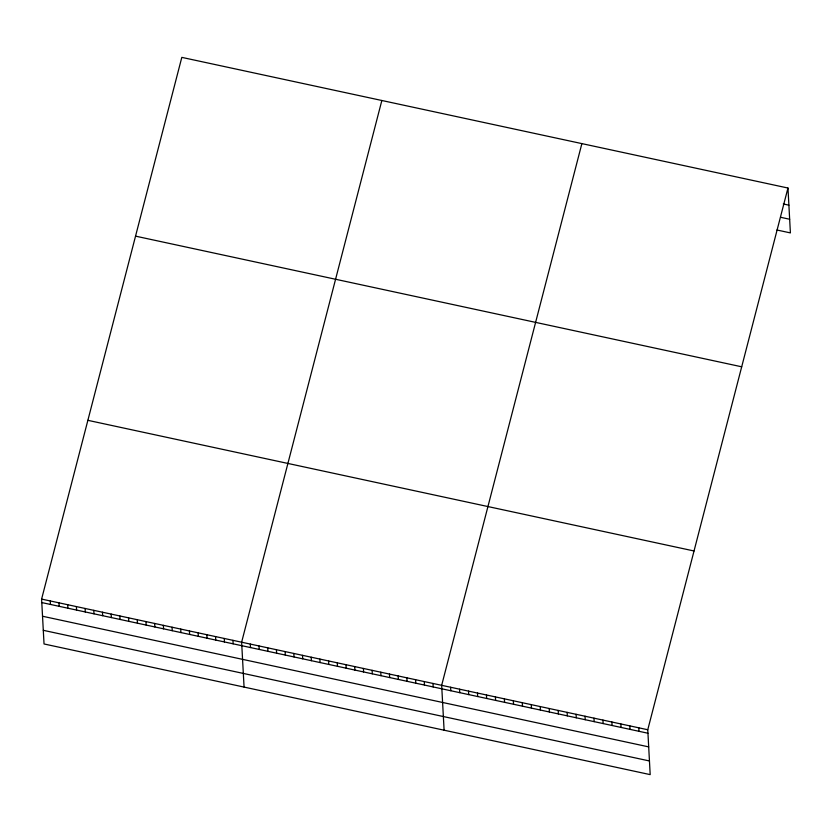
<?xml version="1.0" encoding="UTF-8"?>
<svg xmlns="http://www.w3.org/2000/svg" width="832" height="832" viewBox="0 0 832 832"><rect width="100%" height="100%" fill="white"/><g stroke="black" fill="none" stroke-linecap="round" stroke-linejoin="round"><path stroke-width="1.25" d="M787.966 188.032L647.764 729.747L650.187 774.623L44.034 643.968L41.6 599.092L181.813 57.377L787.966 188.032L790.4 232.908L776.963 230.006M381.846 100.495L241.634 642.21L244.067 687.086M581.88 143.603L441.667 685.329L444.101 730.205M783.297 203.965L788.902 205.171M780.697 217.308L789.662 219.242M135.543 236.142L741.697 366.798M87.87 420.326L694.034 550.982M41.6 599.092L647.764 729.747M41.787 602.576L647.951 733.231M42.526 616.242L648.69 746.886M43.295 630.313L649.449 760.968M638.799 727.813L638.986 731.297M629.834 725.889L630.032 729.373M620.88 723.954L621.067 727.438M611.915 722.02L612.102 725.504M602.961 720.096L603.148 723.57M593.996 718.162L594.183 721.646M585.031 716.227L585.229 719.711M576.077 714.303L576.264 717.777M567.112 712.369L567.299 715.853M558.158 710.434L558.345 713.918M549.193 708.5L549.38 711.984M540.228 706.576L540.426 710.05M531.274 704.642L531.461 708.126M522.309 702.707L522.496 706.191M513.354 700.783L513.542 704.257M504.39 698.849L504.577 702.333M495.425 696.914L495.622 700.398M486.47 694.98L486.658 698.464M477.506 693.056L477.693 696.53M468.551 691.122L468.738 694.606M459.586 689.187L459.774 692.671M450.622 687.263L450.819 690.737M432.973 683.457L433.16 686.93M424.268 681.574L424.455 685.058M415.574 679.702L415.761 683.186M406.879 677.83L407.066 681.314M398.185 675.958L398.372 679.432M389.48 674.076L389.667 677.56M380.786 672.204L380.973 675.688M372.091 670.332L372.278 673.816M363.397 668.46L363.584 671.934M354.692 666.578L354.879 670.062M345.998 664.706L346.185 668.19M337.303 662.834L337.49 666.318M328.609 660.962L328.796 664.435M319.904 659.079L320.091 662.563M311.21 657.207L311.397 660.691M302.515 655.335L302.702 658.819M293.81 653.463L294.008 656.937M285.116 651.581L285.303 655.065M276.422 649.709L276.609 653.193M267.727 647.837L267.914 651.321M259.022 645.965L259.22 649.438M250.328 644.082L250.515 647.566M232.939 640.338L233.126 643.822M224.234 638.466L224.432 641.94M215.54 636.584L215.727 640.068M206.846 634.712L207.033 638.196M198.151 632.84L198.338 636.324M189.446 630.968L189.644 634.442M180.752 629.086L180.939 632.57M172.058 627.214L172.245 630.698M163.363 625.342L163.55 628.826M154.658 623.47L154.846 626.943M145.964 621.587L146.151 625.071M137.27 619.715L137.457 623.199M128.575 617.843L128.762 621.327M119.87 615.971L120.058 619.445M111.176 614.089L111.363 617.573M102.482 612.217L102.669 615.701M93.787 610.345L93.974 613.829M85.082 608.473L85.27 611.946M76.388 606.59L76.575 610.074M67.694 604.718L67.881 608.202M58.999 602.846L59.186 606.33M50.294 600.974L50.482 604.448"/></g></svg>
